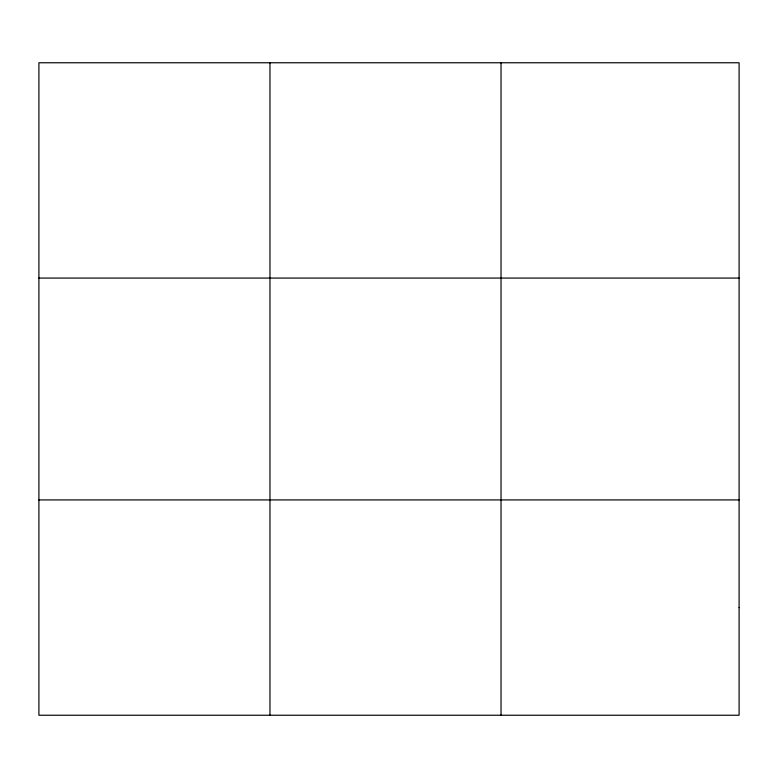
<?xml version="1.0" encoding="UTF-8"?>
<svg xmlns="http://www.w3.org/2000/svg" width="778" height="778" viewBox="0 0 778 778"><rect width="100%" height="100%" fill="white"/><g stroke="black" fill="none" stroke-linecap="round" stroke-linejoin="round"><path stroke-width="1.17" d="M269.966 715.235L269.966 62.765M501.032 715.235L501.032 62.765M38.9 278.077L739.1 278.077M38.9 499.923L739.1 499.923M739.1 607.579L739.1 715.235L38.9 715.235L38.9 62.765L739.1 62.765L739.1 607.579"/></g></svg>
